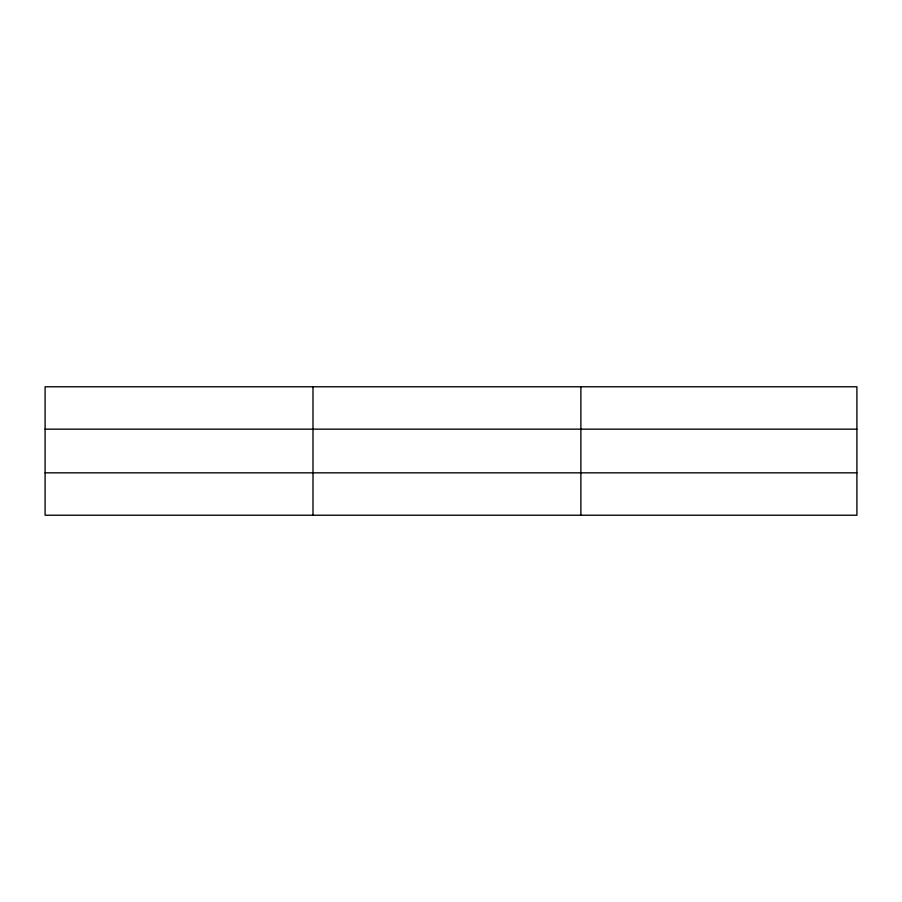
<?xml version="1.0" encoding="UTF-8"?>
<svg xmlns="http://www.w3.org/2000/svg" width="902" height="902" viewBox="0 0 902 902"><rect width="100%" height="100%" fill="white"/><g stroke="black" fill="none" stroke-linecap="round" stroke-linejoin="round"><path stroke-width="1.35" d="M312.994 386.766L312.994 515.234M580.888 386.766L580.888 515.234M856.9 472.84L856.9 515.234L45.1 515.234L45.1 386.766L856.9 386.766L856.9 472.84L45.1 472.84M45.1 429.16L856.9 429.16"/></g></svg>
